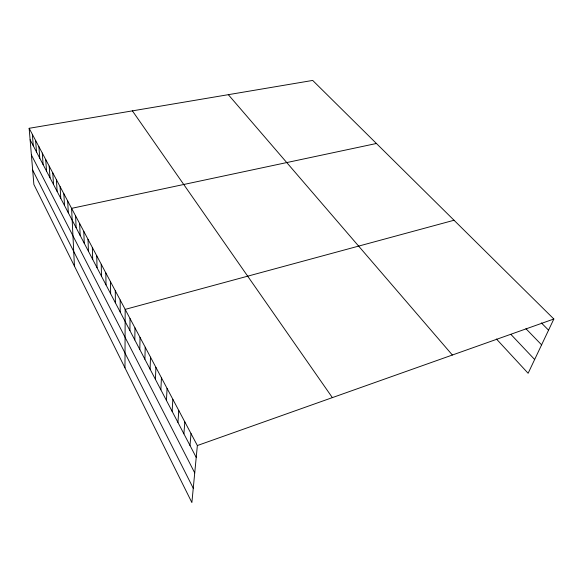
<?xml version="1.0" encoding="UTF-8"?>
<svg xmlns="http://www.w3.org/2000/svg" width="583" height="583" viewBox="0 0 583 583"><rect width="100%" height="100%" fill="white"/><g stroke="black" fill="none" stroke-linecap="round" stroke-linejoin="round"><path stroke-width="0.87" d="M124.973 367.851L125.17 309.391L454.026 220.25M129.922 330.612L130.024 318.544M134.811 339.962L134.986 327.894M139.803 349.509L140.044 337.44M144.897 359.259L145.218 347.198M150.108 369.221L150.501 357.168M155.435 379.395L155.909 367.356M160.872 389.801L161.433 377.777M166.439 400.441L167.081 388.431M172.123 411.314L172.859 399.326M177.946 422.442L178.77 410.476M183.893 433.825L184.826 421.888M189.985 445.47L191.02 433.577M29.15 128.296L197.36 445.536L191.88 502.568L33.88 184.461L29.15 128.296L312.692 80.432L553.85 319.003L528.125 373.273L496.432 339M197.36 445.536L553.85 319.003M376.429 143.484L71.6 208.35L74.442 266.125M541.352 322.902L548.559 330.167M525.946 328.703L541.592 344.859M511.051 334.555L534.647 359.507M228.325 94.672L452.364 355.025M132.407 110.865L332.368 397.621M30.119 139.76L196.223 457.4M31.395 154.925L194.729 472.908M32.67 170.119L193.257 488.255M32.349 134.323L33.289 145.83M35.599 140.459L36.518 151.995M38.915 146.705L39.797 158.277M42.282 153.067L43.142 164.668M45.714 159.538L46.545 171.176M49.212 166.126L50.007 177.8M52.769 172.845L53.534 184.549M56.398 179.681L57.127 191.413M60.085 186.647L60.785 198.409M63.853 193.738L64.516 205.537M67.686 200.975L68.313 212.802M75.586 215.863L76.125 227.742M79.645 223.529L80.148 235.43M83.792 231.349L84.251 243.271M88.018 239.321L88.427 251.273M92.333 247.462L92.697 259.428M96.734 255.762L97.048 267.75M101.231 264.237L101.486 276.24M105.822 272.888L106.019 284.912M110.508 281.727L110.646 293.759M115.288 290.749L115.376 302.796M120.178 299.968L120.2 312.029"/></g></svg>
